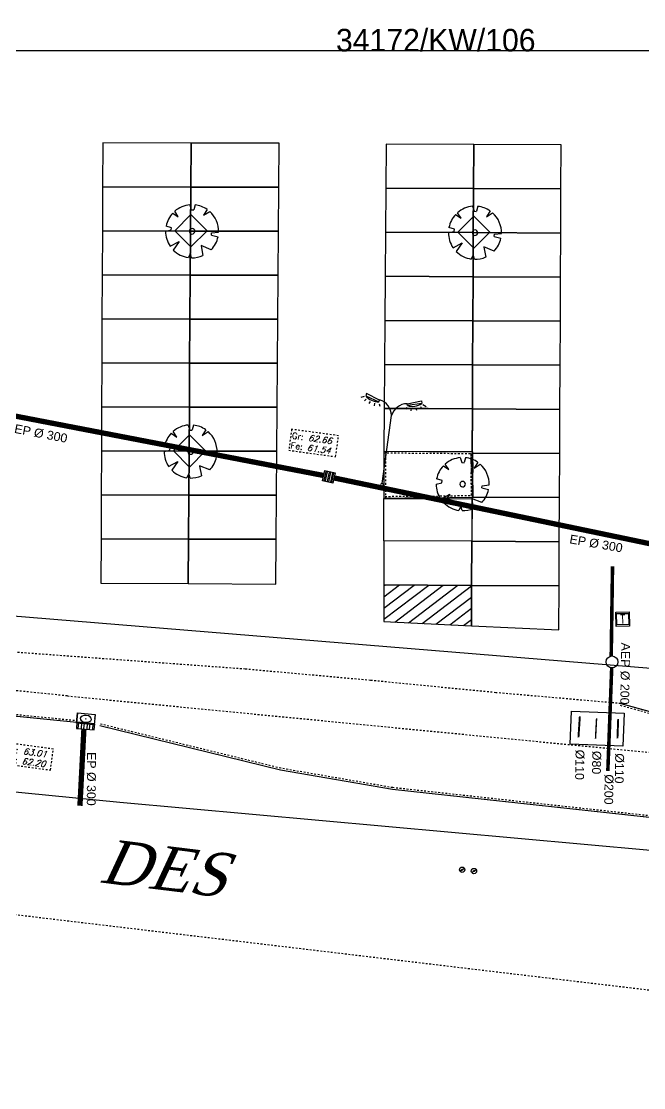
# Model space of a CAD drawing. Header units: metres. Extents: x 19 to 585, y 0 to 337.
# Drawn here: x 255.5 to 290.6, y 73.9 to 134.2 of the extents above; entities that cross this region are included whole.
import ezdxf
from ezdxf.enums import TextEntityAlignment as Align

# ---------------------------------------------------------------- set-up
doc = ezdxf.new("R2010")
doc.units = ezdxf.units.M
doc.header["$LTSCALE"] = 0.01
for name, pattern in [('AEP', [0.4, 0.2, -0.2]), ('CACHE', [0.375, 0.25, -0.125]), ('FANTOME', [2.5, 1.25, -0.25, 0.25, -0.25, 0.25, -0.25]), ('FANTOMEx2', [5, 2.5, -0.5, 0.5, -0.5, 0.5, -0.5])]:
    doc.linetypes.add(name, pattern=pattern)
doc.layers.add('CONTOURS', color=10, linetype='Continuous', plot=False)
doc.layers.add('CONTOURS3', color=40, linetype='Continuous', plot=False)
for name, color, linetype in [('ECLAIRAGE', 2, 'Continuous'), ('PARCELLES', 240, 'Continuous'), ('PARKINGS', 4, 'Continuous'), ('RESEAUX-AEP', 210, 'AEP'), ('RESEAUX-EU-EP', 131, 'FANTOME'), ('SECTIONS', 200, 'FANTOMEx2'), ('Tempo_Doublon_Point', 7, 'Continuous'), ('TEXTES', 6, 'Continuous'), ('VEGETATION', 70, 'Continuous'), ('VOIRIES', 7, 'Continuous'), ('VOIRIES_temp', 7, 'Continuous')]:
    doc.layers.add(name, color=color, linetype=linetype)
doc.styles.add('2', font='times.ttf', dxfattribs={"oblique": 18})
doc.styles.add('9', font='arial.ttf')
doc.styles.add('ROMANC', font='romanc')
doc.styles.add('ROMAND', font='romand')
doc.styles.add('ROMANS', font='romans')
pattern_1 = [(37.23401086, (48295.0689, -734406.4977), (-0.30253591482, 0.3980854434), [])]

# ---------------------------------------------------------------- blocks, each defined once
blk = doc.blocks.new('89')
for p, q in [((-0.062, 0.496), (-0.031, 0.403)), ((-0.031, 0.403), (0.016, 0.403)), ((0.038, 0.499), (0.016, 0.408)), ((0.27, 0.421), (0.204, 0.309)), ((-0.376, 0.33), (-0.272, 0.262)), ((-0.272, 0.262), (-0.342, 0.365)), ((0.204, 0.309), (0.318, 0.386)), ((-0.5, -0.017), (-0.393, 0.01)), ((-0.387, 0.052), (-0.494, 0.08)), ((-0.393, 0.01), (-0.387, 0.052)), ((0.366, -0.016), (0.5, 0.004)), ((-0.402, -0.298), (-0.236, -0.199)), ((-0.236, -0.199), (-0.341, -0.366)), ((0.366, -0.058), (0.366, -0.016)), ((0.366, -0.058), (0.493, -0.085)), ((0.373, -0.333), (0.178, -0.262)), ((0.178, -0.267), (0.221, -0.449)), ((-0.016, -0.414), (-0.05, -0.498)), ((0.008, -0.5), (-0.016, -0.414))]:
    blk.add_line(p, q)
for radius, start, end in [(0.5, 97.1282, 133.1389), (0.5, 57.2576, 85.6909), (0.5, 138.6794, 170.7569), (0.5, 0.5061, 50.5565), (0.052, 90.001, 270.001), (0.052, 269.999, 89.999), (0.5, 181.9896, 216.5435), (0.5, 318.2406, 350.2558), (0.5, 226.9795, 264.292), (0.5, 270.9307, 296.2059)]:
    blk.add_arc((0, 0), radius, start, end)
blk = doc.blocks.new('30')
at = {"color": 0}
for p, q in [((-0.314, 1), (-0.319, 0.974)), ((-0.319, 0.974), (-0.162, 0.926)), ((-0.157, 0.947), (-0.314, 1)), ((0.157, 0.947), (0.314, 1)), ((0.319, 0.974), (0.162, 0.926)), ((0.314, 1), (0.319, 0.974)), ((-0.335, 0.963), (-0.372, 0.947)), ((-0.309, 0.937), (-0.325, 0.916)), ((-0.262, 0.916), (-0.272, 0.89)), ((-0.209, 0.905), (-0.209, 0.874)), ((-0.162, 0.926), (-0.157, 0.947)), ((-0.157, 0.905), (-0.147, 0.879)), ((0.157, 0.905), (0.147, 0.879)), ((0.162, 0.926), (0.157, 0.947)), ((0.209, 0.905), (0.209, 0.874)), ((0.262, 0.916), (0.272, 0.89)), ((0.309, 0.937), (0.325, 0.916)), ((0.335, 0.963), (0.372, 0.947)), ((0, 0.016), (0, 0.79))]:
    blk.add_line(p, q, dxfattribs=at)
for centre, radius, start, end in [((-0.193, 1.11), 0.186, 227.132, 279.469), ((0.193, 1.11), 0.186, 260.531, 312.868), ((-0.183, 0.764), 0.185, 8.13, 81.87), ((0.183, 0.764), 0.185, 98.13, 171.87), ((0, 0), 0.016, 89.996, 269.996), ((0, 0), 0.016, 270.004, 90.004)]:
    blk.add_arc(centre, radius, start, end, dxfattribs=at)
blk = doc.blocks.new('14')
for p, q in [((0.105, 0.947), (0.105, 0.053)), ((0.263, 0.053), (0.263, 0.947)), ((0.421, 0.947), (0.421, 0.053)), ((0.579, 0.053), (0.579, 0.947)), ((0.737, 0.947), (0.737, 0.053)), ((0.895, 0.053), (0.895, 0.947))]:
    blk.add_line(p, q)
blk.add_lwpolyline([(1, 1), (1, 0), (0, 0), (0, 1)], close=True)
blk = doc.blocks.new('22')
for points in [[(0, 1), (0, 0), (1, 0), (1, 1)], [(0.056, 0.889), (0.056, 0.111), (0.944, 0.111), (0.944, 0.889)]]:
    blk.add_lwpolyline(points, close=True)
at = {"style": 'ROMAND', "width": 0.9}
blk.add_text('T', height=0.6, dxfattribs=at).set_placement((0.5, 0.495), align=Align.MIDDLE)
blk = doc.blocks.new('116')
blk.add_circle((0, 0), 0.5)
blk = doc.blocks.new('12')
blk.add_lwpolyline([(0, 0), (1, 0), (1, 1), (0, 1)], close=True)
blk = doc.blocks.new('18')
at = {"linetype": 'ByBlock'}
for p, q in [((0, 0), (0, 0.375)), ((1, 0), (1, 0.375))]:
    blk.add_line(p, q, dxfattribs=at)
at = {"flags": 128}
for points in [[(0, 0), (0, 1)], [(1, 0), (1, 1)]]:
    blk.add_lwpolyline(points, dxfattribs=at)
blk.add_lwpolyline([(0, 0), (1, 0), (1, 1), (0, 1)], close=True)
for radius in [0.33, 0.0125]:
    blk.add_circle((0.5, 0.5), radius)
blk = doc.blocks.new('25')
for p, q in [((0.08, 0.06), (0.38, 0.32)), ((-0.08, -0.06), (-0.38, -0.32))]:
    blk.add_line(p, q)
for radius in [0.5, 0.1]:
    blk.add_circle((0, 0), radius)
blk = doc.blocks.new('Gt2')
blk.add_lwpolyline([(0, 0), (2.673, 0), (2.673, 1.195), (0, 1.195)], close=True)
at = {"style": 'ROMANC'}
for s, p in [('Gr:', (0.068, 0.678)), ('Fe:', (0.068, 0.12))]:
    blk.add_text(s, height=0.35, dxfattribs=at).set_placement(p)
at = {"style": 'ROMANS', "oblique": 18, "flags": 4}
for tag, p in [('TAMPON', (0.996, 0.678)), ('FE', (0.996, 0.118))]:
    blk.add_attdef(tag, p, '', height=0.35, dxfattribs=at)

msp = doc.modelspace()

# ---------------------------------------------------------------- hatches: boundary and pattern name
at = {"layer": 'VOIRIES'}
h = msp.add_hatch(dxfattribs=at)
h.set_pattern_fill('_U', color=256, scale=0.5, angle=397.23401, style=0, pattern_type=0)
h.set_pattern_definition(pattern_1)
h.paths.add_polyline_path([(275.961, 102.315), (275.96, 100.245), (280.906, 100.01), (280.917, 102.291)])
at = {"layer": 'VOIRIES_temp'}
h = msp.add_hatch(dxfattribs=at)
h.set_pattern_fill('_U', color=256, scale=0.5, angle=397.23401, style=0, pattern_type=0)
h.set_pattern_definition(pattern_1)
h.paths.add_polyline_path([(275.961, 102.315), (275.96, 100.245), (280.906, 100.01), (280.917, 102.291)])

# ---------------------------------------------------------------- linework, layer by layer
at = {"layer": 'CONTOURS'}
for points in [[(142.739, 159.652), (148.602, 159.652), (148.602, 132.498), (312.957, 132.498), (312.957, 153.622), (326.611, 153.622), (326.611, 153.915), (341.639, 153.915), (341.639, 173.882), (356.348, 173.882)], [(375.615, 92.26), (310.379, 94.419), (294.936, 97.277), (195.578, 105.418), (193.343, 106.197), (193.343, 124.655), (176.469, 124.655), (176.469, 111.522), (164.689, 113.208), (136.982, 133.663)]]:
    msp.add_lwpolyline(points, dxfattribs=at)
at = {"layer": 'CONTOURS3'}
for points in [[(142.739, 159.652), (148.602, 159.652), (148.602, 132.498), (312.957, 132.498), (312.957, 153.622), (326.611, 153.622), (326.611, 153.915), (341.639, 153.915), (341.639, 173.882), (356.348, 173.882)], [(375.615, 92.26), (310.379, 94.419), (294.936, 97.277), (195.578, 105.418), (193.343, 106.197), (193.343, 124.655), (176.469, 124.655), (176.469, 111.522), (164.689, 113.208), (136.982, 133.663)]]:
    msp.add_lwpolyline(points, dxfattribs=at)
at = {"layer": 'PARCELLES'}
msp.add_lwpolyline([(143.32, 104.841), (152.174, 103.762), (163.037, 102.551), (172.106, 101.724), (175.775, 101.356), (177.966, 101.07), (180.658, 100.507), (195.745, 96.874), (200.358, 95.576), (216.234, 94.063), (240.003, 92.12), (261.052, 90.036), (291.031, 87.328), (307.438, 85.944), (309.791, 85.712), (329.48, 86.839), (335.359, 86.85), (355.679, 85.192), (380.975, 82.981)], dxfattribs=at)
at = {"layer": 'PARKINGS'}
for points in [[(265.066, 127.278), (260.077, 127.289), (260.067, 124.803), (265.05, 124.792)], [(270.054, 127.268), (265.066, 127.278), (265.05, 124.792), (270.034, 124.782)], [(281.038, 127.198), (276.095, 127.222), (276.075, 124.732), (281.026, 124.708)], [(285.981, 127.174), (281.038, 127.198), (281.026, 124.708), (285.969, 124.684)], [(265.05, 124.792), (260.067, 124.803), (260.057, 122.317), (265.035, 122.306)], [(270.034, 124.782), (265.05, 124.792), (265.035, 122.306), (270.013, 122.296)], [(281.026, 124.708), (276.075, 124.732), (276.054, 122.241), (281.014, 122.217)], [(285.969, 124.684), (281.026, 124.708), (281.014, 122.217), (285.957, 122.193)], [(265.035, 122.306), (260.057, 122.317), (260.046, 119.831), (265.02, 119.82)], [(270.013, 122.296), (265.035, 122.306), (265.02, 119.82), (269.993, 119.81)], [(281.014, 122.217), (276.054, 122.241), (276.033, 119.75), (281.002, 119.726)], [(285.957, 122.193), (281.014, 122.217), (281.002, 119.726), (285.945, 119.702)], [(265.02, 119.82), (260.046, 119.831), (260.036, 117.345), (265.004, 117.334)], [(269.993, 119.81), (265.02, 119.82), (265.004, 117.334), (269.973, 117.324)], [(281.002, 119.726), (276.033, 119.75), (276.012, 117.259), (280.99, 117.235)], [(285.945, 119.702), (281.002, 119.726), (280.99, 117.235), (285.933, 117.211)], [(265.004, 117.334), (260.036, 117.345), (260.026, 114.859), (264.989, 114.848)], [(269.973, 117.324), (265.004, 117.334), (264.989, 114.848), (269.952, 114.838)], [(280.99, 117.235), (276.012, 117.259), (275.992, 114.769), (280.978, 114.744)], [(285.933, 117.211), (280.99, 117.235), (280.978, 114.744), (285.921, 114.72)], [(264.989, 114.848), (260.026, 114.859), (260.015, 112.373), (264.974, 112.362)], [(269.952, 114.838), (264.989, 114.848), (264.974, 112.362), (269.932, 112.352)], [(280.978, 114.744), (275.992, 114.769), (275.971, 112.278), (280.966, 112.254)], [(285.921, 114.72), (280.978, 114.744), (280.966, 112.254), (285.909, 112.23)], [(264.974, 112.362), (260.015, 112.373), (260.005, 109.887), (264.958, 109.876)], [(269.932, 112.352), (264.974, 112.362), (264.958, 109.876), (269.912, 109.866)], [(275.951, 109.878), (280.954, 109.854), (280.966, 112.254), (275.971, 112.295)], [(285.909, 112.23), (280.966, 112.254), (280.954, 109.763), (285.897, 109.739)], [(264.958, 109.876), (260.005, 109.887), (259.995, 107.401), (264.943, 107.391)], [(269.912, 109.866), (264.958, 109.876), (264.943, 107.391), (269.891, 107.38)], [(285.897, 109.739), (280.954, 109.763), (280.942, 107.272), (285.885, 107.248)], [(264.943, 107.391), (259.995, 107.401), (259.985, 104.915), (264.928, 104.905)], [(269.891, 107.38), (264.943, 107.391), (264.928, 104.905), (269.871, 104.894)], [(285.885, 107.248), (280.942, 107.272), (280.929, 104.781), (285.874, 104.757)], [(275.963, 107.195), (280.941, 107.171), (280.929, 104.781), (275.962, 104.805)], [(264.928, 104.905), (259.985, 104.915), (259.974, 102.421), (264.912, 102.391)], [(269.871, 104.894), (264.928, 104.905), (264.912, 102.391), (269.85, 102.36)], [(280.929, 104.781), (275.962, 104.805), (275.961, 102.315), (280.917, 102.291)], [(285.874, 104.757), (280.929, 104.781), (280.917, 102.291), (285.862, 102.267)], [(285.862, 102.267), (280.917, 102.291), (280.906, 100.01), (285.85, 99.776)]]:
    msp.add_lwpolyline(points, close=True, dxfattribs=at)
at = {"layer": 'RESEAUX-AEP', "flags": 128}
for points, const_width in [([(288.881, 103.369), (288.807, 98.297)], 0.2), ([(288.835, 97.631), (288.616, 91.809)], 0.2), ([(287.035, 94.889), (286.956, 93.704)], 0.11), ([(287.981, 94.785), (287.92, 93.632)], 0.08), ([(289.201, 94.739), (289.16, 93.655)], 0.11)]:
    msp.add_lwpolyline(points, dxfattribs=dict(at, const_width=const_width))
at = {"layer": 'RESEAUX-EU-EP', "const_width": 0.3, "flags": 128}
for points in [[(246.444, 113.527), (272.568, 108.494)], [(273.149, 108.358), (292.533, 104.321)], [(259.015, 94.188), (258.79, 89.838)]]:
    msp.add_lwpolyline(points, dxfattribs=at)
at = {"layer": 'SECTIONS', "flags": 128}
msp.add_lwpolyline([(96.143, 336.845), (60.167, 229.188), (26.443, 128.138), (48.998, 119.704), (115.952, 100.671), (160.748, 92.928), (164.732, 92.428), (215.024, 88.441), (247.79, 84.568), (293.268, 79.16), (303.759, 77.903), (356.567, 68.312), (397.868, 61.06), (475.6, 35.602), (493.141, 29.767), (496.285, 37.529), (575.883, 253.691)], dxfattribs=at)
at = {"layer": 'Tempo_Doublon_Point'}
msp.add_lwpolyline([(143.32, 104.841), (152.174, 103.762), (163.037, 102.551), (172.106, 101.724), (175.775, 101.356), (177.966, 101.07), (180.658, 100.507), (195.745, 96.874), (200.358, 95.576), (216.234, 94.063), (240.003, 92.12), (261.052, 90.036), (291.031, 87.328), (307.438, 85.944), (309.791, 85.712), (329.48, 86.839), (335.359, 86.85), (355.679, 85.192), (380.975, 82.981)], dxfattribs=at)
at = {"layer": 'VOIRIES', "flags": 128}
for points in [[(265.063, 121.415), (265.97, 122.325), (265.061, 123.232), (264.153, 122.322)], [(281.044, 121.334), (281.952, 122.243), (281.042, 123.15), (280.135, 122.241)], [(264.978, 108.975), (265.886, 109.885), (264.976, 110.792), (264.069, 109.882)]]:
    msp.add_lwpolyline(points, close=True, dxfattribs=at)
at = {"layer": 'VOIRIES', "linetype": 'CACHE'}
for points in [[(135.004, 112.705), (179.818, 104.564), (192.51, 101.26), (258.626, 94.655)], [(258.08, 96.045), (193.03, 102.625), (180.409, 105.857), (141.851, 112.926)], [(289.345, 95.614), (282.287, 96.228), (275.204, 96.92), (268.132, 97.558), (227.687, 100.516), (203.525, 103.085), (194.468, 104.115), (187.444, 105.234), (165.063, 110.829)], [(388.011, 80.234), (375.891, 81.953), (357.608, 83.476), (346.432, 86.236), (330.214, 87.748), (311.744, 87.561), (306.144, 87.697), (300.807, 88.193), (276.46, 90.862), (270.142, 91.957), (259.939, 94.457)]]:
    msp.add_lwpolyline(points, dxfattribs=at)
at = {"layer": 'VOIRIES'}
for points in [[(134.987, 112.607), (179.796, 104.466), (192.493, 101.161), (258.616, 94.556)], [(387.997, 80.135), (375.88, 81.853), (357.591, 83.377), (346.415, 86.137), (330.21, 87.648), (311.743, 87.461), (306.139, 87.597), (300.797, 88.094), (276.446, 90.763), (270.122, 91.859), (259.915, 94.36)]]:
    msp.add_lwpolyline(points, dxfattribs=at)
at = {"layer": 'VOIRIES', "linetype": 'CACHE', "flags": 128}
for points in [[(275.95, 109.778), (280.875, 109.738), (280.893, 108.672)], [(276.051, 109.878), (276.063, 107.196)], [(278.331, 107.328), (280.914, 107.37), (280.893, 108.672)], [(278.331, 107.328), (275.961, 107.295)], [(258.08, 96.045), (306.294, 91.373)], [(289.319, 95.518), (297.996, 93.147), (303.079, 92.608), (322.263, 91.668)]]:
    msp.add_lwpolyline(points, dxfattribs=at)
at = {"layer": 'VOIRIES', "flags": 128}
for points in [[(275.951, 109.878), (280.974, 109.838), (280.993, 108.674)], [(275.951, 109.878), (275.963, 107.195)], [(278.333, 107.228), (281.016, 107.272), (280.993, 108.674)], [(278.333, 107.228), (275.963, 107.195)], [(289.345, 95.614), (298.014, 93.246), (303.086, 92.708), (322.268, 91.768)]]:
    msp.add_lwpolyline(points, dxfattribs=at)
at = {"layer": 'VOIRIES'}
msp.add_lwpolyline([(280.917, 102.291), (275.961, 102.315), (275.96, 100.245), (280.906, 100.01)], close=True, dxfattribs=at)
at = {"layer": 'VOIRIES_temp'}
for p, q in [((265.061, 123.232), (264.153, 122.322)), ((265.97, 122.325), (265.061, 123.232)), ((281.042, 123.15), (280.135, 122.241)), ((281.952, 122.243), (281.042, 123.15)), ((265.063, 121.415), (264.153, 122.322)), ((265.063, 121.415), (265.97, 122.325)), ((281.044, 121.334), (280.135, 122.241)), ((281.044, 121.334), (281.952, 122.243)), ((264.976, 110.792), (264.069, 109.882)), ((265.886, 109.885), (264.976, 110.792)), ((264.978, 108.975), (264.069, 109.882)), ((264.978, 108.975), (265.886, 109.885)), ((275.951, 109.878), (280.974, 109.838)), ((275.951, 109.878), (275.963, 107.195)), ((280.974, 109.838), (280.993, 108.674)), ((272.502, 108.19), (272.629, 108.773)), ((272.684, 108.729), (272.57, 108.208)), ((272.629, 108.773), (273.212, 108.646)), ((272.662, 108.188), (272.776, 108.709)), ((272.868, 108.689), (272.754, 108.168)), ((272.846, 108.147), (272.96, 108.669)), ((273.052, 108.649), (272.938, 108.127)), ((273.03, 108.107), (273.144, 108.628)), ((273.212, 108.646), (273.085, 108.063)), ((281.016, 107.272), (280.993, 108.674)), ((273.085, 108.063), (272.502, 108.19)), ((278.333, 107.228), (275.963, 107.195)), ((278.333, 107.228), (281.016, 107.272)), ((275.961, 102.315), (275.96, 100.245)), ((280.917, 102.291), (275.961, 102.315)), ((280.917, 102.291), (280.906, 100.01)), ((192.493, 101.161), (258.616, 94.556)), ((289.066, 100.785), (289.827, 100.796)), ((289.078, 99.971), (289.066, 100.785)), ((289.11, 100.696), (289.786, 100.705)), ((289.119, 100.062), (289.11, 100.696)), ((289.786, 100.705), (289.795, 100.071)), ((289.827, 100.796), (289.839, 99.981)), ((275.96, 100.245), (280.906, 100.01)), ((289.795, 100.071), (289.119, 100.062)), ((289.839, 99.981), (289.078, 99.971)), ((286.49, 93.319), (286.567, 95.19)), ((286.567, 95.19), (289.539, 95.069)), ((289.345, 95.614), (298.014, 93.246)), ((258.66, 95.09), (258.603, 94.504)), ((258.603, 94.504), (258.66, 95.09)), ((258.66, 95.09), (259.642, 94.995)), ((259.642, 94.995), (259.586, 94.409)), ((259.642, 94.995), (259.586, 94.409)), ((289.539, 95.069), (289.463, 93.197)), ((258.616, 94.556), (258.588, 94.203)), ((258.588, 94.203), (259.6, 94.123)), ((259.586, 94.409), (258.603, 94.504)), ((259.628, 94.475), (258.616, 94.556)), ((258.695, 94.213), (258.721, 94.528)), ((258.88, 94.516), (258.855, 94.201)), ((259.015, 94.188), (259.04, 94.503)), ((259.2, 94.49), (259.175, 94.175)), ((259.335, 94.162), (259.36, 94.477)), ((259.52, 94.465), (259.495, 94.15)), ((259.6, 94.123), (259.628, 94.475)), ((270.122, 91.859), (259.915, 94.36)), ((289.463, 93.197), (286.49, 93.319)), ((276.446, 90.763), (270.122, 91.859)), ((300.797, 88.094), (276.446, 90.763)), ((280.364, 86.209), (280.269, 86.134)), ((280.411, 86.245), (280.505, 86.32)), ((281.077, 86.169), (281.171, 86.243)), ((281.029, 86.133), (280.935, 86.058))]:
    msp.add_line(p, q, dxfattribs=at)
at = {"layer": 'VOIRIES_temp', "linetype": 'CACHE'}
for p, q in [((275.95, 109.778), (280.875, 109.738)), ((276.051, 109.878), (276.063, 107.196)), ((280.875, 109.738), (280.893, 108.672)), ((280.914, 107.37), (280.893, 108.672)), ((278.331, 107.328), (275.961, 107.295)), ((278.331, 107.328), (280.914, 107.37)), ((258.08, 96.045), (193.03, 102.625)), ((192.51, 101.26), (258.626, 94.655)), ((268.132, 97.558), (227.687, 100.516)), ((275.204, 96.92), (268.132, 97.558)), ((282.287, 96.228), (275.204, 96.92)), ((258.08, 96.045), (306.294, 91.373)), ((289.345, 95.614), (282.287, 96.228)), ((289.319, 95.518), (297.996, 93.147)), ((270.142, 91.957), (259.939, 94.457)), ((276.46, 90.862), (270.142, 91.957)), ((300.807, 88.193), (276.46, 90.862))]:
    msp.add_line(p, q, dxfattribs=at)
at = {"layer": 'VOIRIES_temp', "linetype": 'ByBlock'}
for p, q in [((258.66, 95.09), (258.638, 94.87)), ((259.642, 94.995), (259.621, 94.775))]:
    msp.add_line(p, q, dxfattribs=at)
at = {"layer": 'VOIRIES_temp'}
for centre, radius in [((288.851, 97.965), 0.335), ((280.387, 86.227), 0.15), ((280.387, 86.227), 0.03), ((281.053, 86.151), 0.15), ((281.053, 86.151), 0.03)]:
    msp.add_circle(centre, radius, dxfattribs=at)
at = {"layer": 'VOIRIES_temp', "extrusion": (0, 0, -1)}
for major_axis in [(-0.324, 0.031), (-0.0123, 0.0012)]:
    msp.add_ellipse((259.123, 94.749), major_axis=major_axis, ratio=0.596127, start_param=3.141593, end_param=9.424778, dxfattribs=at)

# ---------------------------------------------------------------- block references
at = {"layer": 'ECLAIRAGE', "xscale": 4.999999999999959, "yscale": 4.999999999999959, "zscale": 5, "rotation": 352.2340108584657}
msp.add_blockref('30', (275.86, 107.963), dxfattribs=at)
at = {"layer": 'RESEAUX-EU-EP'}
ref = msp.add_blockref('Gt2', (270.59, 109.921), dxfattribs=dict(at, rotation=352.2340108679559))
ref.add_attrib('TAMPON', '62.66', (271.668, 110.458), dxfattribs={"layer": '0', "linetype": 'Continuous', "height": 0.35, "rotation": 352.23401, "style": 'ROMANS', "oblique": 18, "flags": 4})
ref.add_attrib('FE', '61.54', (271.592, 109.903), dxfattribs={"layer": '0', "linetype": 'Continuous', "height": 0.35, "rotation": 352.23401, "style": 'ROMANS', "oblique": 18, "flags": 4})
ref = msp.add_blockref('Gt2', (254.478, 92.218), dxfattribs=dict(at, rotation=352.2340108679559))
ref.add_attrib('TAMPON', '63.01', (255.556, 92.756), dxfattribs={"layer": '0', "linetype": 'Continuous', "height": 0.35, "rotation": 352.23401, "style": 'ROMANS', "oblique": 18, "flags": 4})
ref.add_attrib('FE', '62.20', (255.48, 92.201), dxfattribs={"layer": '0', "linetype": 'Continuous', "height": 0.35, "rotation": 352.23401, "style": 'ROMANS', "oblique": 18, "flags": 4})
at = {"layer": 'VEGETATION', "xscale": 3.000000000001676, "yscale": 3.000000000000154, "zscale": 3, "rotation": 357.8440070338004}
for p in [(265.127, 122.291), (281.108, 122.21), (265.042, 109.852), (280.412, 108.01)]:
    msp.add_blockref('89', p, dxfattribs=at)
at = {"layer": 'VOIRIES'}
for name, p, xscale, yscale, zscale, rotation in [('14', (273.212, 108.646), 0.5969352012972781, 0.5969352012911959, 0.5969352012877991, 167.668522376045), ('22', (289.839, 99.981), 0.7608334249834012, -0.814739757595685, 0.7608334249852504, 180.792557250917), ('116', (288.851, 97.965), 0.6699999999970867, 0.6700000000127703, 0.6700000000000017, 357.8440070300223), ('12', (286.567, 95.19), 2.974776203793489, -1.87276800855777, 2.974776203794605, 357.6592853633654), ('18', (258.66, 95.09), 0.9873298437490106, -0.5885743493563392, 0.9873298437490519, 354.5099640080067), ('14', (259.6, 94.123), 1.015033966237006, -0.3533819611764973, 1.015033966229971, 175.4424179625674), ('25', (280.387, 86.227), 0.2999999999865003, 0.2999999999884663, 0.2999999999999972, 357.84400702956), ('25', (281.053, 86.151), 0.2999999999865003, 0.2999999999884663, 0.2999999999999972, 357.84400702956)]:
    msp.add_blockref(name, p, dxfattribs=dict(at, xscale=xscale, yscale=yscale, zscale=zscale, rotation=rotation))

# ---------------------------------------------------------------- texts
at = {"layer": 'PARCELLES'}
msp.add_text('34172/KW/106', height=1.27454, dxfattribs=at).set_placement((273.256, 132.451))
at = {"layer": 'RESEAUX-AEP', "style": '9'}
for s, p in [('AEP %%C 200', (289.378, 99.057)), ('%%C110', (286.797, 93.013)), ('%%C80', (287.743, 92.944)), ('%%C110', (289.038, 92.809)), ('%%C200', (288.441, 91.62))]:
    msp.add_text(s, height=0.5, rotation=268.98909, dxfattribs=at).set_placement(p)
at = {"layer": 'RESEAUX-EU-EP', "style": '9'}
for rotation, p in [(349.09359, (255.052, 110.912)), (350.00476, (286.421, 104.671)), (269.63598, (259.196, 92.873))]:
    msp.add_text('EP %%C 300', height=0.5, rotation=rotation, dxfattribs=at).set_placement(p)
at = {"layer": 'TEXTES', "style": '2', "oblique": 18}
msp.add_text('DES', height=2.5, rotation=353.0581, dxfattribs=at).set_placement((259.833, 85.519))
at = {"layer": 'VOIRIES_temp', "style": 'ROMAND', "text_generation_flag": 4, "width": 0.840453}
msp.add_text('T', height=0.489, rotation=180.79256, dxfattribs=at).set_placement((289.453, 100.379), align=Align.MIDDLE)

doc.saveas('drawing.dxf')
